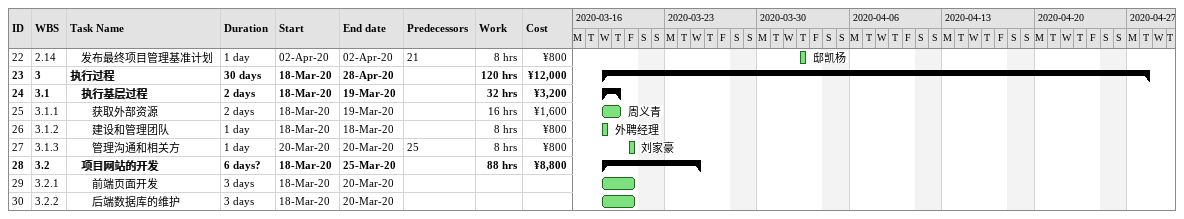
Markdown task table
| ID | WBS | Task | Duration | Start | Finish | Predecessors | Resources | Work (h) | Cost (¥) |
|---|---|---|---|---|---|---|---|---|---|
| 22 | 2.14 | 发布最终项目管理基准计划 | 1d | 2020-04-02 | 2020-04-02 | 21 | 邸凯杨 | 8 | 800 |
| 23 | 3 | **执行过程** | 30d | 2020-03-18 | 2020-04-28 |  |  | 120 | 12000 |
| 24 | 3.1 | **执行基层过程** | 2d | 2020-03-18 | 2020-03-19 |  |  | 32 | 3200 |
| 25 | 3.1.1 | 获取外部资源 | 2d | 2020-03-18 | 2020-03-19 |  | 周义青 | 16 | 1600 |
| 26 | 3.1.2 | 建设和管理团队 | 1d | 2020-03-18 | 2020-03-18 |  | 外聘经理 | 8 | 800 |
| 27 | 3.1.3 | 管理沟通和相关方 | 1d | 2020-03-20 | 2020-03-20 | 25 | 刘家豪 | 8 | 800 |
| 28 | 3.2 | **项目网站的开发** | 6d? | 2020-03-18 | 2020-03-25 |  |  | 88 | 8800 |
| 29 | 3.2.1 | 前端页面开发 | 3d | 2020-03-18 | 2020-03-20 |  |  |  |  |
| 30 | 3.2.2 | 后端数据库的维护 | 3d | 2020-03-18 | 2020-03-20 |  |  |  |  |
